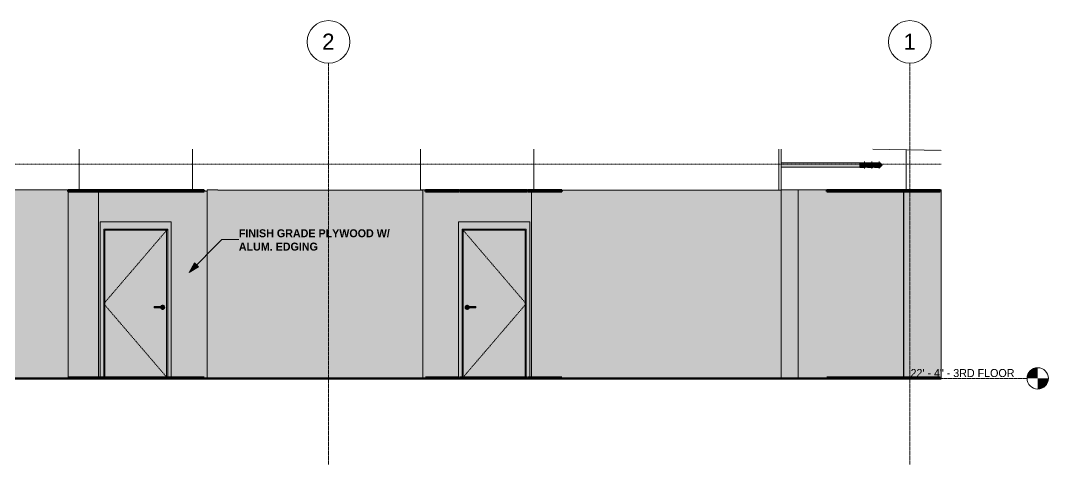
# Model space of a CAD drawing. Header units: inches. Extents: x -3547 to 1531, y 88 to 469.
# Drawn here: x 953 to 1531, y 220 to 469 of the extents above; entities that cross this region are included whole.
import ezdxf

# ---------------------------------------------------------------- set-up
doc = ezdxf.new("R2010")
doc.units = ezdxf.units.IN
doc.header["$MEASUREMENT"] = 0
for name, pattern in [('Aligning Line 1_8_', [0.25, 0.125, -0.125]), ('Dash 1_16_', [0.125, 0.0625, -0.0625]), ('Grid Line 1_2_', [0.875, 0.5, -0.125, 0.125, -0.125])]:
    doc.linetypes.add(name, pattern=pattern)
for name, color, linetype, lineweight in [('0-2', 254, 'Continuous', 5), ('0-3', 165, 'Continuous', 5), ('0-4', 10, 'Continuous', 5), ('A-CLNG', 13, 'Continuous', 18), ('A-CLNG-1', 13, 'Continuous', 60), ('A-DOOR', 31, 'Continuous', 18), ('A-DOOR-1', 31, 'Dash 1_16_', 9), ('A-DOOR-2', 31, 'Continuous', 9), ('A-DOOR-FRAM', 31, 'Continuous', 9), ('A-DOOR-FRAM-1', 31, 'Continuous', 18), ('A-FLOR', 192, 'Continuous', 18), ('A-FLOR-4', 250, 'Continuous', 60), ('A-FLOR-5', 192, 'Continuous', 60), ('A-FLOR-LEVL', 51, 'Continuous', 9), ('A-FLOR-LEVL-1', 51, 'Grid Line 1_2_', 9), ('A-FLOR-LEVL-2', 9, 'Continuous', 9), ('A-FLOR-LEVL-3', 147, 'Continuous', 9), ('A-ROOF-1', 7, 'Continuous', 18), ('A-WALL-1', 7, 'Continuous', 18), ('G-ANNO-SYMB-2', 9, 'Aligning Line 1_8_', 9), ('G-ANNO-TEXT', 231, 'Continuous', 9), ('I-WALL', 2, 'Continuous', 18), ('I-WALL-1', 2, 'Continuous', 5), ('P-PIPE', 3, 'Continuous', 9), ('P-PIPE-1', 3, 'Continuous', 5), ('P-PIPE-CNTR', 3, 'Continuous', 9), ('S-BEAM', 12, 'Continuous', 9), ('S-GRID-1', 1, 'Grid Line 1_2_', 9), ('S-GRID-IDEN', 1, 'Continuous', 9), ('S-GRID-IDEN-1', 147, 'Continuous', 9)]:
    doc.layers.add(name, color=color, linetype=linetype, lineweight=lineweight)
doc.styles.add('Arial', font='arial.ttf', dxfattribs={"height": 9})
doc.styles.add('Century Gothic', font='ufonts.com_century-gothic.ttf', dxfattribs={"height": 4.5})
doc.styles.add('Century Gothic_B', font='GOTHICB.TTF', dxfattribs={"height": 4.5})

# ---------------------------------------------------------------- blocks, each defined once
blk = doc.blocks.new('Level - Level Head - Circle-V17-Elevation 12 - c')
at = {"layer": 'A-FLOR-LEVL'}
h = blk.add_hatch(color=256, dxfattribs=at)
edge = h.paths.add_edge_path(flags=0)
edge.add_line((3553.3, 268), (3547.3, 268))
edge.add_arc((3553.3, 268), 6, 90, 180, ccw=False)
edge.add_line((3553.3, 274), (3553.3, 268))
h = blk.add_hatch(color=256, dxfattribs=at)
edge = h.paths.add_edge_path(flags=0)
edge.add_line((3553.3, 262), (3553.3, 268))
edge.add_line((3553.3, 268), (3559.3, 268))
edge.add_arc((3553.3, 268), 6, 270, 360, ccw=False)
at = {"layer": 'A-FLOR-LEVL-2'}
blk.add_circle((3553.3, 268), 6, dxfattribs=at)
blk = doc.blocks.new('CTR - 2nd Phase_rvt-4-Elevation 12 - c')
at = {"layer": 'A-FLOR-LEVL-1'}
blk.add_line((2402.99, 268), (3547.3, 268), dxfattribs=at)
at = {"layer": 'G-ANNO-SYMB-2'}
blk.add_line((2451.35, 388.59), (3498.95, 388.59), dxfattribs=at)
at = {"layer": '0-2'}
blk.add_blockref('Level - Level Head - Circle-V17-Elevation 12 - c', (0, 0), dxfattribs=at)
at = {"layer": 'A-FLOR-LEVL', "insert": (3481.74, 273.28), "char_height": 4.5, "width": 72.5685, "attachment_point": 1, "style": 'Century Gothic'}
blk.add_mtext('22\' - 4" - 3RD FLOOR', dxfattribs=at)
blk = doc.blocks.new('Level - Level Head - Circle-V18-Elevation 12 - c')
at = {"layer": 'A-FLOR-LEVL'}
h = blk.add_hatch(color=256, dxfattribs=at)
edge = h.paths.add_edge_path(flags=0)
edge.add_line((3553.3, 268), (3547.3, 268))
edge.add_arc((3553.3, 268), 6, 90, 180, ccw=False)
edge.add_line((3553.3, 274), (3553.3, 268))
h = blk.add_hatch(color=256, dxfattribs=at)
edge = h.paths.add_edge_path(flags=0)
edge.add_line((3553.3, 262), (3553.3, 268))
edge.add_line((3553.3, 268), (3559.3, 268))
edge.add_arc((3553.3, 268), 6, 270, 360, ccw=False)
at = {"layer": 'A-FLOR-LEVL-3'}
blk.add_circle((3553.3, 268), 6, dxfattribs=at)
blk = doc.blocks.new('CTR - 1st Phase - Unit Layouts_rvt-4-Elevation 12 - c')
at = {"layer": 'A-FLOR-LEVL-1'}
blk.add_line((2402.99, 268), (3547.3, 268), dxfattribs=at)
at = {"layer": '0-3'}
blk.add_blockref('Level - Level Head - Circle-V18-Elevation 12 - c', (0, 0), dxfattribs=at)
at = {"layer": 'A-FLOR-LEVL', "insert": (3481.74, 273.28), "char_height": 4.5, "width": 72.5685, "attachment_point": 1, "style": 'Century Gothic'}
blk.add_mtext('22\' - 4" - 3RD FLOOR', dxfattribs=at)
blk = doc.blocks.new('Grid - Grid Head - Circle-50561-Elevation 12 - c')
at = {"layer": 'S-GRID-IDEN-1'}
for start, end in [(0, 180), (180, 360)]:
    blk.add_arc((3481.32, 457.26), 12, start, end, dxfattribs=at)
blk = doc.blocks.new('CTR - 1st Phase - Shell_rvt-4-Elevation 12 - c')
at = {"layer": 'A-FLOR-4'}
blk.add_line((3498.95, 268), (2451.35, 268), dxfattribs=at)
at = {"layer": 'A-FLOR-LEVL-1'}
blk.add_line((2402.99, 268), (3547.3, 268), dxfattribs=at)
at = {"layer": 'A-ROOF-1'}
for p, q in [((2490.13, 396.91), (2490.13, 373.87)), ((2504.49, 396.91), (2504.49, 374)), ((2649.27, 396.91), (2649.27, 374)), ((2780.17, 396.91), (2780.17, 374)), ((3014.07, 396.91), (3014.07, 374)), ((3077.77, 396.91), (3077.77, 373.82)), ((3206.07, 396.91), (3206.07, 373.87)), ((3269.77, 396.91), (3269.77, 373.87)), ((3407.67, 373.87), (3407.67, 396.91)), ((3479.22, 396.52), (3479.22, 373.87)), ((3084.46, 373.37), (3086.12, 373.37))]:
    blk.add_line(p, q, dxfattribs=at)
at = {"layer": 'A-WALL-1'}
blk.add_line((3408.92, 373.87), (3408.92, 396.91), dxfattribs=at)
at = {"layer": 'S-GRID-1'}
for p, q in [((2827.32, 219.62), (2827.32, 445.26)), ((3154.32, 219.62), (3154.32, 445.26)), ((3481.32, 219.62), (3481.32, 445.26)), ((2500.32, 219.62), (2500.32, 443.44))]:
    blk.add_line(p, q, dxfattribs=at)
at = {"layer": '0-3'}
for name, p in [('Grid - Grid Head - Circle-50561-Elevation 12 - c', (-654, 0)), ('Grid - Grid Head - Circle-50561-Elevation 12 - c', (-327, 0)), ('Grid - Grid Head - Circle-50561-Elevation 12 - c', (0, 0)), ('Grid - Grid Head - Circle-50561-Elevation 12 - c', (-981, -1.83)), ('Level - Level Head - Circle-V18-Elevation 12 - c', (0, 0))]:
    blk.add_blockref(name, p, dxfattribs=at)
at = {"layer": 'A-FLOR-LEVL', "insert": (3481.74, 273.28), "char_height": 4.5, "width": 72.5685, "attachment_point": 1, "style": 'Century Gothic'}
blk.add_mtext('22\' - 4" - 3RD FLOOR', dxfattribs=at)
at = {"layer": 'S-GRID-IDEN', "char_height": 9, "width": 8.484, "attachment_point": 1, "style": 'Arial'}
for s, insert in [('4', (2496.76, 460.08)), ('3', (2823.76, 461.91)), ('2', (3150.76, 461.91)), ('1', (3477.76, 461.91))]:
    blk.add_mtext(s, dxfattribs=dict(at, insert=insert))
blk = doc.blocks.new('CTR - 1st Phase -Stairs _ Elevators_rvt-4-Elevation 12 - c')
at = {"layer": 'A-FLOR-LEVL-1'}
blk.add_line((2402.99, 268), (3547.3, 268), dxfattribs=at)
at = {"layer": '0-3'}
blk.add_blockref('Level - Level Head - Circle-V18-Elevation 12 - c', (0, 0), dxfattribs=at)
at = {"layer": 'A-FLOR-LEVL', "insert": (3481.74, 273.28), "char_height": 4.5, "width": 72.5685, "attachment_point": 1, "style": 'Century Gothic'}
blk.add_mtext('22\' - 4" - 3RD FLOOR', dxfattribs=at)
blk = doc.blocks.new('HOLLOW METAL - UNIT DOOR-2058840-Elevation 12 - c')
at = {"layer": 'A-DOOR'}
h = blk.add_hatch(color=256, dxfattribs=at)
h.paths.add_polyline_path([(3063.3, 268.5), (3063.3, 351.37), (3028.55, 351.37), (3028.55, 268.5), (3040.62, 268.5)], flags=0)
h.paths.add_polyline_path([(3061.07, 306.82), (3060.76, 306.86), (3060.48, 306.98), (3060.23, 307.16), (3060.05, 307.41), (3059.96, 307.61), (3056.25, 307.62), (3056.25, 308.39), (3059.96, 308.39), (3060.06, 308.61), (3060.23, 308.84), (3060.48, 309.02), (3060.76, 309.14), (3061.09, 309.18), (3061.37, 309.14), (3061.66, 309.02), (3061.9, 308.84), (3062.09, 308.59), (3062.21, 308.28), (3062.25, 308), (3062.21, 307.69), (3062.09, 307.41), (3061.9, 307.16), (3061.66, 306.98), (3061.37, 306.86), (3061.09, 306.82)], flags=0)
for points in [[(3060.06, 308), (3060.38, 308), (3060.38, 308.39), (3056.25, 308.38), (3056.25, 308), (3059.89, 308)], [(3059.9, 307.61), (3060.38, 307.62), (3060.38, 308), (3056.25, 308), (3056.25, 307.61), (3059.89, 307.61)], [(3061.07, 306.82), (3061.37, 306.86), (3061.66, 306.98), (3061.9, 307.16), (3062.11, 307.45), (3062.21, 307.69), (3062.25, 308), (3062.21, 308.31), (3062.09, 308.59), (3061.9, 308.84), (3061.66, 309.02), (3061.37, 309.14), (3061.07, 309.18), (3060.76, 309.14), (3060.48, 309.02), (3060.23, 308.84), (3060.05, 308.59), (3059.98, 308.39), (3060.99, 308.38), (3060.97, 308.39), (3061.13, 308.36), (3061.23, 308.29), (3061.27, 308.25), (3061.34, 308.13), (3061.35, 308.1), (3061.36, 308), (3061.32, 307.83), (3061.27, 307.75), (3061.23, 307.71), (3061.13, 307.64), (3061.04, 307.62), (3060.87, 307.61), (3060.8, 307.62), (3059.96, 307.61), (3060.06, 307.39), (3060.23, 307.16), (3060.48, 306.98), (3060.76, 306.86)], [(3061.13, 308), (3061.36, 308), (3061.33, 308.14), (3061.27, 308.25), (3061.19, 308.33), (3061.13, 308.36), (3061.06, 308.38), (3060.88, 308.38), (3060.75, 308.38), (3060.38, 308.38), (3060.38, 308), (3061.1, 308)]]:
    blk.add_hatch(color=256, dxfattribs=at).paths.add_polyline_path(points, flags=0)
h = blk.add_hatch(color=256, dxfattribs=at)
h.paths.add_polyline_path([(3061.25, 307.72), (3061.34, 307.88), (3061.35, 307.9), (3061.35, 308), (3061.31, 308), (3061.26, 307.75)], flags=0)
h.paths.add_polyline_path([(3060.38, 307.61), (3060.41, 307.62), (3061.07, 307.62), (3061.23, 307.71), (3061.25, 307.75), (3061.31, 308), (3060.38, 308), (3060.38, 307.62)], flags=0)
at = {"layer": 'A-DOOR-FRAM-1'}
for points in [[(3026.86, 268), (3027.11, 268), (3027.11, 268.5), (3027.92, 268.5), (3027.92, 352), (3063.92, 352), (3063.92, 268.5), (3065.26, 268.5), (3065.26, 268), (3065.51, 268), (3065.51, 268.5), (3065.92, 268.5), (3065.92, 356), (3025.92, 356), (3025.94, 268.5), (3026.86, 268.5)], [(3027.93, 268.5), (3028.55, 268.5), (3028.55, 351.37), (3063.3, 351.37), (3063.3, 268.5), (3063.92, 268.5), (3063.92, 352), (3027.92, 352), (3027.92, 268.5)]]:
    blk.add_hatch(color=256, dxfattribs=at).paths.add_polyline_path(points, flags=0)
at = {"layer": 'A-DOOR-1'}
for p, q in [((3063.92, 352), (3027.92, 310)), ((3027.92, 310), (3063.5, 268.5))]:
    blk.add_line(p, q, dxfattribs=at)
at = {"layer": 'A-DOOR-2'}
for p, q in [((3060.38, 308.39), (3056.25, 308.39)), ((3056.25, 308), (3056.25, 308.39)), ((3056.25, 307.61), (3056.25, 308)), ((3056.25, 307.61), (3060.38, 307.61))]:
    blk.add_line(p, q, dxfattribs=at)
at = {"layer": 'A-DOOR-2', "flags": 128}
for points in [[(3060.97, 308.39), (3060.82, 308.39), (3060.43, 308.39), (3060.38, 308.39)], [(3060.38, 307.61), (3060.78, 307.61), (3060.97, 307.61), (3060.97, 307.61)]]:
    blk.add_lwpolyline(points, dxfattribs=at)
at = {"layer": 'A-DOOR-2'}
for start, end in [(0, 160.36566), (199.56325, 0)]:
    blk.add_arc((3061.07, 308), 1.18, start, end, dxfattribs=at)
at = {"layer": 'A-DOOR-FRAM'}
for p, q in [((3027.92, 268.5), (3027.92, 352)), ((3027.92, 352), (3063.92, 352)), ((3028.55, 268.5), (3028.55, 351.37)), ((3028.55, 351.37), (3063.3, 351.37)), ((3063.3, 351.37), (3063.3, 268.5)), ((3063.92, 352), (3063.92, 268.5))]:
    blk.add_line(p, q, dxfattribs=at)
blk = doc.blocks.new('HOLLOW METAL - UNIT DOOR-2058696-Elevation 12 - c')
at = {"layer": 'A-DOOR'}
h = blk.add_hatch(color=256, dxfattribs=at)
h.paths.add_polyline_path([(3230.15, 268.5), (3264.9, 268.5), (3264.9, 351.38), (3230.15, 351.38), (3230.15, 300.22)], flags=0)
h.paths.add_polyline_path([(3232.38, 306.82), (3232.07, 306.86), (3231.79, 306.98), (3231.54, 307.16), (3231.36, 307.41), (3231.24, 307.69), (3231.2, 308), (3231.24, 308.31), (3231.36, 308.59), (3231.54, 308.84), (3231.79, 309.02), (3232.07, 309.14), (3232.38, 309.18), (3232.68, 309.14), (3232.97, 309.02), (3233.21, 308.84), (3233.4, 308.59), (3233.48, 308.39), (3237.2, 308.38), (3237.2, 307.61), (3233.48, 307.61), (3233.4, 307.41), (3233.21, 307.16), (3232.96, 306.97), (3232.68, 306.86)], flags=0)
h = blk.add_hatch(color=256, dxfattribs=at)
h.paths.add_polyline_path([(3232.2, 307.72), (3232.11, 307.88), (3232.1, 307.9), (3232.08, 308), (3232.11, 308.14), (3232.18, 308.25), (3232.19, 308.25), (3232.14, 307.99), (3232.19, 307.75)], flags=0)
h.paths.add_polyline_path([(3232.38, 306.82), (3232.68, 306.86), (3232.97, 306.98), (3233.21, 307.16), (3233.4, 307.41), (3233.48, 307.61), (3232.36, 307.62), (3232.22, 307.71), (3232.2, 307.75), (3232.14, 308.01), (3232.22, 308.29), (3232.32, 308.36), (3232.39, 308.38), (3232.57, 308.38), (3232.66, 308.38), (3233.48, 308.39), (3233.4, 308.59), (3233.21, 308.84), (3232.96, 309.03), (3232.68, 309.14), (3232.38, 309.18), (3232.07, 309.14), (3231.79, 309.02), (3231.54, 308.84), (3231.36, 308.59), (3231.23, 308.28), (3231.2, 308), (3231.24, 307.69), (3231.36, 307.41), (3231.54, 307.16), (3231.79, 306.98), (3232.07, 306.86)], flags=0)
for points in [[(3233.07, 307.61), (3233.07, 308), (3232.08, 308), (3232.13, 307.83), (3232.18, 307.75), (3232.23, 307.7), (3232.33, 307.64), (3232.41, 307.62), (3232.58, 307.61), (3232.65, 307.62), (3233.03, 307.62)], [(3237.2, 308), (3237.2, 308.39), (3233.07, 308.38), (3233.07, 308), (3237.05, 308)], [(3233.98, 307.61), (3237.2, 307.62), (3237.2, 308), (3233.07, 308), (3233.07, 307.61), (3233.72, 307.61)]]:
    blk.add_hatch(color=256, dxfattribs=at).paths.add_polyline_path(points, flags=0)
h = blk.add_hatch(color=256, dxfattribs=at)
h.paths.add_polyline_path([(3232.2, 308.28), (3232.11, 308.13), (3232.1, 308.1), (3232.1, 308), (3232.13, 308), (3232.19, 308.25)], flags=0)
h.paths.add_polyline_path([(3232.96, 308), (3233.07, 308), (3233.07, 308.39), (3233.03, 308.38), (3232.46, 308.38), (3232.48, 308.39), (3232.31, 308.35), (3232.22, 308.29), (3232.2, 308.25), (3232.13, 308), (3232.88, 308)], flags=0)
at = {"layer": 'A-DOOR-FRAM-1'}
for points in [[(3228.19, 268), (3228.19, 268.5), (3229.52, 268.5), (3229.52, 352), (3265.52, 352), (3265.52, 268.5), (3266.34, 268.5), (3266.34, 268), (3266.59, 268), (3266.59, 268.5), (3267.52, 268.5), (3267.52, 356), (3227.52, 356), (3227.54, 268.5), (3227.94, 268.5), (3227.94, 268)], [(3230.15, 268.5), (3230.15, 351.38), (3264.9, 351.38), (3264.9, 268.5), (3265.52, 268.5), (3265.52, 352), (3229.52, 352), (3229.53, 268.5)]]:
    blk.add_hatch(color=256, dxfattribs=at).paths.add_polyline_path(points, flags=0)
at = {"layer": 'A-DOOR-1'}
for p, q in [((3229.52, 352), (3265.52, 310)), ((3265.52, 310), (3229.95, 268.5))]:
    blk.add_line(p, q, dxfattribs=at)
at = {"layer": 'A-DOOR-2'}
for p, q in [((3237.2, 308.39), (3233.07, 308.39)), ((3233.07, 307.61), (3237.2, 307.61)), ((3237.2, 308.39), (3237.2, 308)), ((3237.2, 308), (3237.2, 307.61))]:
    blk.add_line(p, q, dxfattribs=at)
at = {"layer": 'A-DOOR-2', "flags": 128}
for points in [[(3233.07, 308.39), (3232.67, 308.39), (3232.48, 308.39), (3232.48, 308.39)], [(3232.48, 307.61), (3232.63, 307.61), (3233.02, 307.61), (3233.07, 307.61)]]:
    blk.add_lwpolyline(points, dxfattribs=at)
at = {"layer": 'A-DOOR-2'}
for start, end in [(19.63434, 180), (180, 340.43675)]:
    blk.add_arc((3232.38, 308), 1.18, start, end, dxfattribs=at)
at = {"layer": 'A-DOOR-FRAM'}
for p, q in [((3229.52, 352), (3265.52, 352)), ((3229.52, 268.5), (3229.52, 352)), ((3230.15, 351.38), (3264.9, 351.38)), ((3230.15, 268.5), (3230.15, 351.38)), ((3264.9, 351.38), (3264.9, 268.5)), ((3265.52, 352), (3265.52, 268.5))]:
    blk.add_line(p, q, dxfattribs=at)
blk = doc.blocks.new('Elbow - PVC - Sch 40 - Standard-2079255-Elevation 12 - c')
at = {"layer": 'P-PIPE'}
for points in [[(3462.62, 388), (3462.62, 389.34), (3461.47, 389.34), (3461.47, 388), (3462.12, 388)], [(3462.12, 386.66), (3462.62, 386.66), (3462.62, 388), (3461.47, 388), (3461.47, 386.66)], [(3462.65, 388), (3462.66, 388), (3462.73, 388.4), (3462.85, 388.69), (3463.05, 388.95), (3463.38, 389.19), (3463.7, 389.31), (3463.92, 389.34), (3462.84, 389.34), (3462.62, 389.34), (3462.62, 388)], [(3462.62, 386.66), (3463.92, 386.67), (3463.65, 386.7), (3463.31, 386.85), (3463, 387.11), (3462.82, 387.37), (3462.7, 387.67), (3462.65, 388), (3462.62, 388), (3462.62, 386.7)]]:
    blk.add_hatch(color=256, dxfattribs=at).paths.add_polyline_path(points, flags=0)
h = blk.add_hatch(color=256, dxfattribs=at)
h.paths.add_polyline_path([(3464, 386.66), (3464.35, 386.7), (3464.69, 386.85), (3464.95, 387.05), (3465.19, 387.38), (3465.3, 387.69), (3465.34, 388.03), (3465.3, 388.35), (3465.15, 388.69), (3464.95, 388.95), (3464.59, 389.2), (3464.35, 389.3), (3463.98, 389.34), (3463.65, 389.3), (3463.31, 389.15), (3463.05, 388.95), (3462.84, 388.67), (3462.7, 388.31), (3462.66, 387.99), (3462.7, 387.65), (3462.85, 387.31), (3463.05, 387.05), (3463.41, 386.8), (3463.69, 386.7)], flags=0)
h.paths.add_polyline_path([(3464, 386.81), (3463.69, 386.85), (3463.35, 387.01), (3463.14, 387.19), (3462.97, 387.41), (3462.85, 387.69), (3462.81, 388), (3462.85, 388.31), (3462.97, 388.59), (3463.18, 388.85), (3463.41, 389.03), (3463.69, 389.15), (3464, 389.19), (3464.31, 389.15), (3464.63, 389), (3464.84, 388.84), (3465.03, 388.59), (3465.15, 388.31), (3465.19, 388), (3465.15, 387.69), (3464.99, 387.36), (3464.84, 387.16), (3464.59, 386.97), (3464.31, 386.85), (3464.04, 386.82)], flags=0)
for p, q in [((3462.62, 389.34), (3461.47, 389.34)), ((3461.47, 388), (3461.47, 389.34)), ((3461.47, 386.66), (3461.47, 388)), ((3461.47, 386.66), (3462.62, 386.66))]:
    blk.add_line(p, q, dxfattribs=at)
at = {"layer": 'P-PIPE', "flags": 128}
for points in [[(3462.62, 389.34), (3462.68, 389.34), (3462.73, 389.34), (3462.79, 389.34), (3462.84, 389.34), (3462.9, 389.34), (3462.95, 389.34), (3463, 389.34), (3463.06, 389.34), (3463.11, 389.34), (3463.16, 389.34), (3463.21, 389.34), (3463.26, 389.34), (3463.31, 389.34), (3463.36, 389.34), (3463.4, 389.34), (3463.45, 389.34), (3463.49, 389.34), (3463.53, 389.34), (3463.57, 389.34), (3463.61, 389.34), (3463.65, 389.34), (3463.68, 389.34), (3463.72, 389.34), (3463.75, 389.34), (3463.78, 389.34), (3463.81, 389.34), (3463.84, 389.34), (3463.86, 389.34), (3463.89, 389.34), (3463.91, 389.34), (3463.93, 389.34), (3463.94, 389.34), (3463.96, 389.34), (3463.97, 389.34), (3463.98, 389.34), (3463.99, 389.34), (3463.99, 389.34), (3464, 389.34), (3464, 389.34), (3464, 389.34)], [(3464, 389.34), (3464.05, 389.34), (3464.11, 389.34), (3464.16, 389.33), (3464.21, 389.33), (3464.27, 389.32), (3464.32, 389.31), (3464.37, 389.29), (3464.42, 389.28), (3464.47, 389.26), (3464.52, 389.24), (3464.57, 389.22), (3464.62, 389.19), (3464.67, 389.17), (3464.71, 389.14), (3464.76, 389.11), (3464.8, 389.08), (3464.85, 389.05), (3464.89, 389.01), (3464.93, 388.97), (3464.96, 388.94), (3465, 388.9), (3465.04, 388.86), (3465.07, 388.81), (3465.1, 388.77), (3465.13, 388.73), (3465.16, 388.68), (3465.19, 388.63), (3465.21, 388.59), (3465.23, 388.54), (3465.25, 388.49), (3465.27, 388.44), (3465.29, 388.39), (3465.3, 388.33), (3465.31, 388.28), (3465.32, 388.23), (3465.33, 388.18), (3465.34, 388.12), (3465.34, 388.07), (3465.34, 388.01), (3465.34, 388)], [(3465.34, 388), (3465.34, 387.95), (3465.34, 387.89), (3465.33, 387.84), (3465.33, 387.79), (3465.32, 387.73), (3465.31, 387.68), (3465.29, 387.63), (3465.28, 387.58), (3465.26, 387.53), (3465.24, 387.48), (3465.22, 387.43), (3465.19, 387.38), (3465.17, 387.33), (3465.14, 387.29), (3465.11, 387.24), (3465.08, 387.2), (3465.05, 387.15), (3465.01, 387.11), (3464.97, 387.07), (3464.94, 387.04), (3464.9, 387), (3464.86, 386.96), (3464.81, 386.93), (3464.77, 386.9), (3464.73, 386.87), (3464.68, 386.84), (3464.63, 386.81), (3464.59, 386.79), (3464.54, 386.77), (3464.49, 386.75), (3464.44, 386.73), (3464.39, 386.71), (3464.33, 386.7), (3464.28, 386.69), (3464.23, 386.68), (3464.18, 386.67), (3464.12, 386.66), (3464.07, 386.66), (3464.01, 386.66), (3464, 386.66)], [(3464, 386.66), (3464, 386.66), (3464, 386.66), (3463.99, 386.66), (3463.98, 386.66), (3463.97, 386.66), (3463.96, 386.66), (3463.95, 386.66), (3463.93, 386.66), (3463.91, 386.66), (3463.89, 386.66), (3463.87, 386.66), (3463.84, 386.66), (3463.82, 386.66), (3463.79, 386.66), (3463.76, 386.66), (3463.73, 386.66), (3463.69, 386.66), (3463.66, 386.66), (3463.62, 386.66), (3463.58, 386.66), (3463.54, 386.66), (3463.5, 386.66), (3463.46, 386.66), (3463.41, 386.66), (3463.37, 386.66), (3463.32, 386.66), (3463.27, 386.66), (3463.22, 386.66), (3463.17, 386.66), (3463.12, 386.66), (3463.07, 386.66), (3463.02, 386.66), (3462.97, 386.66), (3462.91, 386.66), (3462.86, 386.66), (3462.8, 386.66), (3462.75, 386.66), (3462.69, 386.66), (3462.64, 386.66), (3462.62, 386.66)]]:
    blk.add_lwpolyline(points, dxfattribs=at)
at = {"layer": 'P-PIPE'}
for start, end in [(0, 180), (180, 0)]:
    blk.add_arc((3464, 388), 1.34, start, end, dxfattribs=at)
blk = doc.blocks.new('Dimension Lumber - 2x10-2056818-Elevation 12 - c')
at = {"layer": 'S-BEAM'}
blk.add_hatch(color=256, dxfattribs=at).paths.add_polyline_path([(3498.95, 396.11), (3498.95, 396.91), (3460.53, 396.91), (3498.92, 396.11)], flags=0)
blk.add_line((3498.95, 396.11), (3460.53, 396.91), dxfattribs=at)
blk = doc.blocks.new('Level - Level Head - Circle-50818-Elevation 12 - c')
at = {"layer": 'A-FLOR-LEVL'}
h = blk.add_hatch(color=256, dxfattribs=at)
edge = h.paths.add_edge_path(flags=0)
edge.add_line((3553.3, 268), (3547.3, 268))
edge.add_arc((3553.3, 268), 6, 90, 180, ccw=False)
edge.add_line((3553.3, 274), (3553.3, 268))
h = blk.add_hatch(color=256, dxfattribs=at)
edge = h.paths.add_edge_path(flags=0)
edge.add_line((3553.3, 262), (3553.3, 268))
edge.add_line((3553.3, 268), (3559.3, 268))
edge.add_arc((3553.3, 268), 6, 270, 360, ccw=False)
blk.add_circle((3553.3, 268), 6, dxfattribs=at)

msp = doc.modelspace()

# ---------------------------------------------------------------- hatches: boundary and pattern name
at = {"layer": 'A-CLNG'}
h = msp.add_hatch(color=256, dxfattribs=at)
h.paths.add_polyline_path([(990.29, 373.07), (998.22, 373.07), (998.22, 373.82), (979.27, 373.82), (979.27, 373.07), (988.48, 373.07)], flags=0)
h.paths.add_polyline_path([(1055.82, 373.07), (1055.82, 373.82), (1036.87, 373.82), (1036.87, 373.07), (1049.14, 373.07)], flags=0)
h.paths.add_polyline_path([(998.47, 373.07), (1036.62, 373.07), (1036.62, 373.82), (998.47, 373.82), (998.47, 373.37)], flags=0)
h = msp.add_hatch(color=256, dxfattribs=at)
h.paths.add_polyline_path([(1239.89, 373.07), (1256.91, 373.07), (1256.91, 373.82), (1237.96, 373.82), (1237.96, 373.07)], flags=0)
h.paths.add_polyline_path([(1192.05, 373.07), (1199.31, 373.07), (1199.31, 373.82), (1180.36, 373.82), (1180.36, 373.07)], flags=0)
h.paths.add_polyline_path([(1199.56, 373.07), (1237.71, 373.07), (1237.71, 373.82), (1199.56, 373.82), (1199.56, 373.37)], flags=0)
msp.add_hatch(color=256, dxfattribs=at).paths.add_polyline_path([(1406.09, 373.07), (1469.7, 373.07), (1469.7, 373.82), (1406.09, 373.82), (1406.09, 373.37)], flags=0)
at = {"layer": 'A-FLOR'}
h = msp.add_hatch(color=256, dxfattribs=at)
h.paths.add_polyline_path([(1044.73, 268), (1055.82, 268), (1055.82, 268.5), (1036.87, 268.5), (1036.87, 268), (1043.19, 268)], flags=0)
h.paths.add_polyline_path([(998.22, 268), (998.22, 268.5), (979.27, 268.5), (979.27, 268), (997.29, 268)], flags=0)
h.paths.add_polyline_path([(998.47, 268), (1036.62, 268), (1036.62, 268.5), (998.47, 268.5)], flags=0)
h = msp.add_hatch(color=256, dxfattribs=at)
h.paths.add_polyline_path([(1238.89, 268), (1256.91, 268), (1256.91, 268.5), (1237.96, 268.5), (1237.96, 268)], flags=0)
h.paths.add_polyline_path([(1199.56, 268), (1237.71, 268), (1237.71, 268.5), (1199.56, 268.5)], flags=0)
h.paths.add_polyline_path([(1180.36, 268), (1199.31, 268), (1199.31, 268.5), (1180.36, 268.5)], flags=0)
msp.add_hatch(color=256, dxfattribs=at).paths.add_polyline_path([(1406.09, 268), (1469.7, 268), (1469.7, 268.5), (1406.09, 268.5)], flags=0)
at = {"layer": 'G-ANNO-TEXT'}
msp.add_hatch(color=256, dxfattribs=at).paths.add_polyline_path([(1047.26, 327.59), (1052.64, 330.7), (1050.37, 332.97)], flags=0)
at = {"layer": 'I-WALL'}
h = msp.add_hatch(color=256, dxfattribs=at)
h.paths.add_polyline_path([(1178.69, 268), (1180.36, 268), (1180.36, 268.5), (1198.89, 268.5), (1198.89, 356), (1238.89, 356), (1238.89, 268.5), (1239.89, 268.5), (1239.89, 373.07), (1237.96, 373.07), (1237.96, 373.82), (1239.89, 373.82), (1239.89, 373.87), (1241.14, 373.87), (1241.14, 374), (1178.69, 374), (1178.69, 268.5)], flags=0)
h.paths.add_polyline_path([(1237.71, 373.07), (1199.56, 373.07), (1199.56, 373.82), (1237.71, 373.82), (1237.71, 373.37)], flags=0)
h.paths.add_polyline_path([(1180.36, 373.07), (1180.36, 373.82), (1199.31, 373.82), (1199.31, 373.07), (1192.05, 373.07)], flags=0)
msp.add_hatch(color=256, dxfattribs=at).paths.add_polyline_path([(1470.29, 268), (1470.31, 268), (1470.31, 374), (1470.29, 374), (1470.29, 332.45)], flags=0)
at = {"layer": 'I-WALL-1'}
for points in [[(767.6, 268), (979.27, 268), (979.27, 373.87), (990.29, 373.87), (990.29, 374), (750.29, 374), (750.29, 373.82), (767.6, 373.82), (767.6, 373.07), (750.29, 373.07), (750.29, 268.5), (767.6, 268.5)], [(1057.49, 268), (1063.49, 268), (1063.49, 374), (1057.49, 374), (1057.49, 332.45)], [(1077.47, 268), (1172.69, 268), (1172.69, 373.87), (1063.49, 373.87), (1063.49, 268)], [(1175.68, 268), (1178.69, 268), (1178.69, 373.87), (1172.69, 373.87), (1172.69, 268)], [(1178.69, 373.87), (1178.69, 374), (1177.44, 374), (1177.44, 373.87)], [(1273.89, 268), (1374.29, 268), (1374.29, 373.87), (1245.89, 373.87), (1245.89, 373.82), (1256.91, 373.82), (1256.91, 373.07), (1245.89, 373.07), (1245.89, 268.5), (1256.91, 268.5), (1256.91, 268)], [(1380.29, 268), (1380.29, 373.87), (1374.29, 373.87), (1374.29, 268)], [(1389.89, 268), (1389.89, 374), (1380.29, 373.98), (1380.29, 268)], [(1404.84, 268), (1406.09, 268), (1406.09, 268.5), (1449.09, 268.5), (1449.09, 373.07), (1406.09, 373.07), (1406.09, 373.82), (1449.09, 373.82), (1449.09, 373.87), (1450.59, 373.87), (1450.59, 374), (1389.89, 374), (1389.89, 268)], [(1469.7, 268), (1470.29, 268), (1470.29, 374), (1455.34, 374), (1455.35, 373.82), (1469.7, 373.82), (1469.7, 373.07), (1455.34, 373.07), (1455.34, 268.5), (1469.7, 268.5)]]:
    msp.add_hatch(color=256, dxfattribs=at).paths.add_polyline_path(points, flags=0)
h = msp.add_hatch(color=256, dxfattribs=at)
h.paths.add_polyline_path([(979.27, 268.5), (996.29, 268.5), (996.29, 373.07), (979.27, 373.07), (979.27, 332.45)], flags=0)
h.paths.add_polyline_path([(979.27, 373.82), (996.29, 373.82), (996.29, 373.87), (979.27, 373.87)], flags=0)
h = msp.add_hatch(color=256, dxfattribs=at)
h.paths.add_polyline_path([(1055.82, 268), (1057.49, 268), (1057.49, 373.37), (1055.82, 373.37), (1055.82, 373.07), (1036.87, 373.07), (1036.87, 373.82), (1049.14, 373.82), (1049.14, 374), (996.29, 374), (996.3, 373.82), (998.22, 373.82), (998.22, 373.07), (996.29, 373.07), (996.3, 268.5), (997.29, 268.5), (997.29, 356), (1037.29, 356), (1037.29, 268.5), (1055.82, 268.5)], flags=0)
h.paths.add_polyline_path([(1011.99, 373.07), (998.47, 373.07), (998.47, 373.82), (1036.62, 373.82), (1036.62, 373.07), (1028.36, 373.07)], flags=0)
h = msp.add_hatch(color=256, dxfattribs=at)
h.paths.add_polyline_path([(1245.89, 268.5), (1245.89, 373.07), (1239.89, 373.07), (1239.89, 268.5), (1245.85, 268.5)], flags=0)
h.paths.add_polyline_path([(1239.89, 373.82), (1245.89, 373.82), (1245.89, 373.87), (1239.89, 373.87)], flags=0)
h = msp.add_hatch(color=256, dxfattribs=at)
h.paths.add_polyline_path([(1449.34, 268.5), (1449.34, 373.07), (1449.09, 373.07), (1449.09, 268.5)], flags=0)
h.paths.add_polyline_path([(1449.34, 373.82), (1449.34, 373.87), (1449.09, 373.87), (1449.09, 373.82)], flags=0)
h = msp.add_hatch(color=256, dxfattribs=at)
h.paths.add_polyline_path([(1449.34, 268.5), (1455.34, 268.5), (1455.34, 373.07), (1449.34, 373.07), (1449.34, 332.45)], flags=0)
h.paths.add_polyline_path([(1449.34, 373.82), (1455.34, 373.82), (1455.34, 373.87), (1449.34, 373.87)], flags=0)
at = {"layer": 'P-PIPE'}
for points in [[(1427.12, 386.81), (1427.43, 386.85), (1427.72, 386.97), (1427.96, 387.16), (1428.15, 387.41), (1428.27, 387.69), (1428.31, 388), (1428.27, 388.31), (1428.15, 388.59), (1427.94, 388.85), (1427.72, 389.03), (1427.43, 389.15), (1427.12, 389.19), (1426.82, 389.15), (1426.53, 389.03), (1426.28, 388.84), (1426.09, 388.59), (1425.98, 388.31), (1425.94, 388), (1425.98, 387.69), (1426.09, 387.41), (1426.32, 387.13), (1426.53, 386.97), (1426.82, 386.85), (1427.12, 386.81)], [(1431.37, 386.81), (1431.67, 386.85), (1431.96, 386.97), (1432.21, 387.16), (1432.39, 387.41), (1432.51, 387.69), (1432.55, 388), (1432.51, 388.31), (1432.39, 388.59), (1432.19, 388.85), (1431.96, 389.03), (1431.67, 389.15), (1431.37, 389.19), (1431.06, 389.15), (1430.77, 389.03), (1430.53, 388.84), (1430.34, 388.59), (1430.22, 388.31), (1430.18, 388), (1430.22, 387.69), (1430.34, 387.41), (1430.53, 387.16), (1430.77, 386.97), (1431.06, 386.85), (1431.37, 386.81)], [(1435.37, 386.81), (1435.67, 386.85), (1435.96, 386.97), (1436.21, 387.16), (1436.39, 387.41), (1436.51, 387.69), (1436.55, 388), (1436.51, 388.31), (1436.39, 388.59), (1436.19, 388.85), (1435.96, 389.03), (1435.67, 389.15), (1435.37, 389.19), (1435.06, 389.15), (1434.77, 389.03), (1434.51, 388.81), (1434.34, 388.59), (1434.22, 388.31), (1434.18, 388), (1434.22, 387.69), (1434.34, 387.41), (1434.53, 387.16), (1434.77, 386.97), (1435.06, 386.85), (1435.19, 386.84)]]:
    msp.add_hatch(color=256, dxfattribs=at).paths.add_polyline_path(points, flags=0)
at = {"layer": 'P-PIPE-1'}
for points in [[(1402.79, 388), (1424.59, 388), (1424.59, 389.19), (1380.29, 389.19), (1380.29, 388), (1401.77, 388)], [(1380.29, 386.81), (1424.59, 386.81), (1424.59, 388), (1380.29, 388), (1380.29, 386.81)], [(1427.74, 386.81), (1428.83, 386.81), (1428.83, 388), (1428.47, 388), (1428.42, 387.65), (1428.27, 387.31), (1428.07, 387.05), (1427.74, 386.81)], [(1428.47, 388), (1428.83, 388), (1428.83, 389.19), (1427.77, 389.17), (1427.82, 389.15), (1428.07, 388.95), (1428.32, 388.59), (1428.43, 388.31)], [(1432.01, 386.81), (1432.83, 386.81), (1432.83, 388), (1432.71, 388), (1432.64, 387.59), (1432.51, 387.31), (1432.32, 387.05), (1431.98, 386.81)], [(1432.83, 388), (1432.83, 389.19), (1432.01, 389.17), (1432.06, 389.15), (1432.32, 388.95), (1432.56, 388.59), (1432.67, 388.31), (1432.71, 388)]]:
    msp.add_hatch(color=256, dxfattribs=at).paths.add_polyline_path(points, flags=0)

# ---------------------------------------------------------------- linework, layer by layer
at = {"layer": 'A-CLNG-1'}
for p, q in [((998.22, 373.82), (979.27, 373.82)), ((979.27, 373.82), (979.27, 373.07)), ((979.27, 373.07), (998.22, 373.07)), ((998.22, 373.07), (998.22, 373.82)), ((1036.62, 373.82), (998.47, 373.82)), ((998.47, 373.82), (998.47, 373.07)), ((998.47, 373.07), (1036.62, 373.07)), ((1036.62, 373.07), (1036.62, 373.82)), ((1055.82, 373.82), (1036.87, 373.82)), ((1036.87, 373.82), (1036.87, 373.07)), ((1036.87, 373.07), (1055.82, 373.07)), ((1055.82, 373.07), (1055.82, 373.82)), ((1199.31, 373.82), (1180.36, 373.82)), ((1180.36, 373.82), (1180.36, 373.07)), ((1180.36, 373.07), (1199.31, 373.07)), ((1199.31, 373.07), (1199.31, 373.82)), ((1237.71, 373.82), (1199.56, 373.82)), ((1199.56, 373.82), (1199.56, 373.07)), ((1199.56, 373.07), (1237.71, 373.07)), ((1237.71, 373.07), (1237.71, 373.82)), ((1256.91, 373.82), (1237.96, 373.82)), ((1237.96, 373.82), (1237.96, 373.07)), ((1237.96, 373.07), (1256.91, 373.07)), ((1256.91, 373.07), (1256.91, 373.82)), ((1469.7, 373.82), (1406.09, 373.82)), ((1406.09, 373.82), (1406.09, 373.07)), ((1406.09, 373.07), (1469.7, 373.07)), ((1469.7, 373.07), (1469.7, 373.82))]:
    msp.add_line(p, q, dxfattribs=at)
at = {"layer": 'A-FLOR-5'}
for p, q in [((998.22, 268.5), (979.27, 268.5)), ((979.27, 268.5), (979.27, 267.99)), ((998.22, 267.99), (998.22, 268.5)), ((1036.62, 268.5), (998.47, 268.5)), ((998.47, 268.5), (998.47, 267.99)), ((1036.62, 267.99), (1036.62, 268.5)), ((1055.82, 268.5), (1036.87, 268.5)), ((1036.87, 268.5), (1036.87, 267.99)), ((1055.82, 267.99), (1055.82, 268.5)), ((1199.31, 268.5), (1180.36, 268.5)), ((1180.36, 268.5), (1180.36, 267.99)), ((1199.31, 267.99), (1199.31, 268.5)), ((1237.71, 268.5), (1199.56, 268.5)), ((1199.56, 268.5), (1199.56, 267.99)), ((1237.71, 267.99), (1237.71, 268.5)), ((1256.91, 268.5), (1237.96, 268.5)), ((1237.96, 268.5), (1237.96, 267.99)), ((1256.91, 267.99), (1256.91, 268.5)), ((1469.7, 268.5), (1406.09, 268.5)), ((1406.09, 268.5), (1406.09, 267.99)), ((1469.7, 267.99), (1469.7, 268.5))]:
    msp.add_line(p, q, dxfattribs=at)
at = {"layer": 'A-FLOR-LEVL-1'}
msp.add_line((374.36, 268), (1518.66, 268), dxfattribs=at)
at = {"layer": 'G-ANNO-TEXT'}
for p, q in [((1047.26, 327.59), (1065.81, 346.14)), ((1065.81, 346.14), (1075.28, 346.14)), ((1050.37, 332.97), (1047.26, 327.59)), ((1047.26, 327.59), (1052.64, 330.7)), ((1052.64, 330.7), (1050.37, 332.97))]:
    msp.add_line(p, q, dxfattribs=at)
at = {"layer": 'I-WALL'}
for p, q in [((990.29, 374), (750.29, 374)), ((996.29, 373.87), (979.27, 373.87)), ((979.27, 373.87), (979.27, 373.82)), ((979.27, 373.07), (979.27, 268.5)), ((990.29, 373.87), (990.29, 374)), ((1049.14, 374), (996.29, 374)), ((996.29, 374), (996.29, 373.82)), ((996.29, 268.5), (996.29, 373.07)), ((1057.49, 268), (1057.49, 374)), ((1057.49, 374), (1063.49, 374)), ((1063.49, 374), (1063.49, 373.87)), ((1178.69, 373.87), (1063.49, 373.87)), ((1241.14, 374), (1177.44, 374)), ((1178.69, 374), (1178.69, 373.87)), ((1178.69, 373.87), (1178.69, 268)), ((1380.29, 373.87), (1239.89, 373.87)), ((1239.89, 373.82), (1239.89, 373.87)), ((1239.89, 268.5), (1239.89, 373.07)), ((1450.59, 374), (1380.29, 374)), ((1380.29, 373.87), (1380.29, 268)), ((1389.89, 268), (1389.89, 374)), ((1449.09, 373.87), (1455.34, 373.87)), ((1449.09, 373.82), (1449.09, 373.87)), ((1449.09, 268.5), (1449.09, 373.07)), ((1449.34, 373.82), (1449.34, 373.87)), ((1449.34, 268.5), (1449.34, 373.07)), ((1470.31, 374), (1455.34, 374)), ((1455.34, 374), (1455.34, 373.87)), ((1470.29, 374), (1470.29, 268)), ((997.29, 268.5), (997.29, 356)), ((997.29, 356), (1037.29, 356)), ((1037.29, 356), (1037.29, 268.5)), ((1198.89, 268.5), (1198.89, 356)), ((1198.89, 356), (1238.89, 356)), ((1238.89, 356), (1238.89, 268.5)), ((1470.29, 268), (1470.31, 268))]:
    msp.add_line(p, q, dxfattribs=at)
at = {"layer": 'P-PIPE'}
for p, q in [((1424.59, 389.19), (1380.29, 389.19)), ((1428.83, 389.19), (1427.74, 389.19)), ((1432.83, 389.19), (1431.98, 389.19)), ((1380.29, 386.81), (1424.59, 386.81)), ((1427.74, 386.81), (1428.83, 386.81)), ((1431.98, 386.81), (1432.83, 386.81))]:
    msp.add_line(p, q, dxfattribs=at)
for centre, start, end in [((1427.12, 388), 0, 180), ((1427.12, 388), 180, 0), ((1431.37, 388), 0, 180), ((1431.37, 388), 180, 0), ((1435.37, 388), 0, 180), ((1435.37, 388), 180, 0)]:
    msp.add_arc(centre, 1.19, start, end, dxfattribs=at)
at = {"layer": 'P-PIPE-CNTR'}
for p, q in [((1425.12, 388), (1429.12, 388)), ((1427.12, 386), (1427.12, 390)), ((1429.37, 388), (1433.37, 388)), ((1431.37, 386), (1431.37, 390)), ((1433.37, 388), (1437.37, 388)), ((1435.37, 386), (1435.37, 390))]:
    msp.add_line(p, q, dxfattribs=at)

# ---------------------------------------------------------------- block references
at = {"layer": '0-4'}
for name in ['CTR - 1st Phase - Shell_rvt-4-Elevation 12 - c', 'CTR - 2nd Phase_rvt-4-Elevation 12 - c', 'CTR - 1st Phase - Unit Layouts_rvt-4-Elevation 12 - c', 'CTR - 1st Phase -Stairs _ Elevators_rvt-4-Elevation 12 - c']:
    msp.add_blockref(name, (-2028.63, 0), dxfattribs=at)
at = {"layer": 'A-DOOR'}
for name in ['HOLLOW METAL - UNIT DOOR-2058840-Elevation 12 - c', 'HOLLOW METAL - UNIT DOOR-2058696-Elevation 12 - c']:
    msp.add_blockref(name, (-2028.63, 0), dxfattribs=at)
at = {"layer": 'A-FLOR-LEVL'}
msp.add_blockref('Level - Level Head - Circle-50818-Elevation 12 - c', (-2028.63, 0), dxfattribs=at)
at = {"layer": 'P-PIPE'}
for p in [(-2036.88, 0), (-2032.63, 0), (-2028.63, 0)]:
    msp.add_blockref('Elbow - PVC - Sch 40 - Standard-2079255-Elevation 12 - c', p, dxfattribs=at)
at = {"layer": 'S-BEAM'}
msp.add_blockref('Dimension Lumber - 2x10-2056818-Elevation 12 - c', (-2028.63, 0), dxfattribs=at)

# ---------------------------------------------------------------- texts
at = {"layer": 'A-FLOR-LEVL', "insert": (1453.1, 273.28), "char_height": 4.5, "width": 72.5685, "attachment_point": 1, "style": 'Century Gothic'}
msp.add_mtext('22\' - 4" - 3RD FLOOR', dxfattribs=at)
at = {"layer": 'G-ANNO-TEXT', "char_height": 4.5, "attachment_point": 1, "style": 'Century Gothic_B'}
for s, insert, width in [('FINISH GRADE PLYWOOD W/', (1075.28, 351.89), 104.232), ('ALUM. EDGING', (1075.28, 344.39), 55.752)]:
    msp.add_mtext(s, dxfattribs=dict(at, insert=insert, width=width))

doc.saveas('drawing.dxf')
